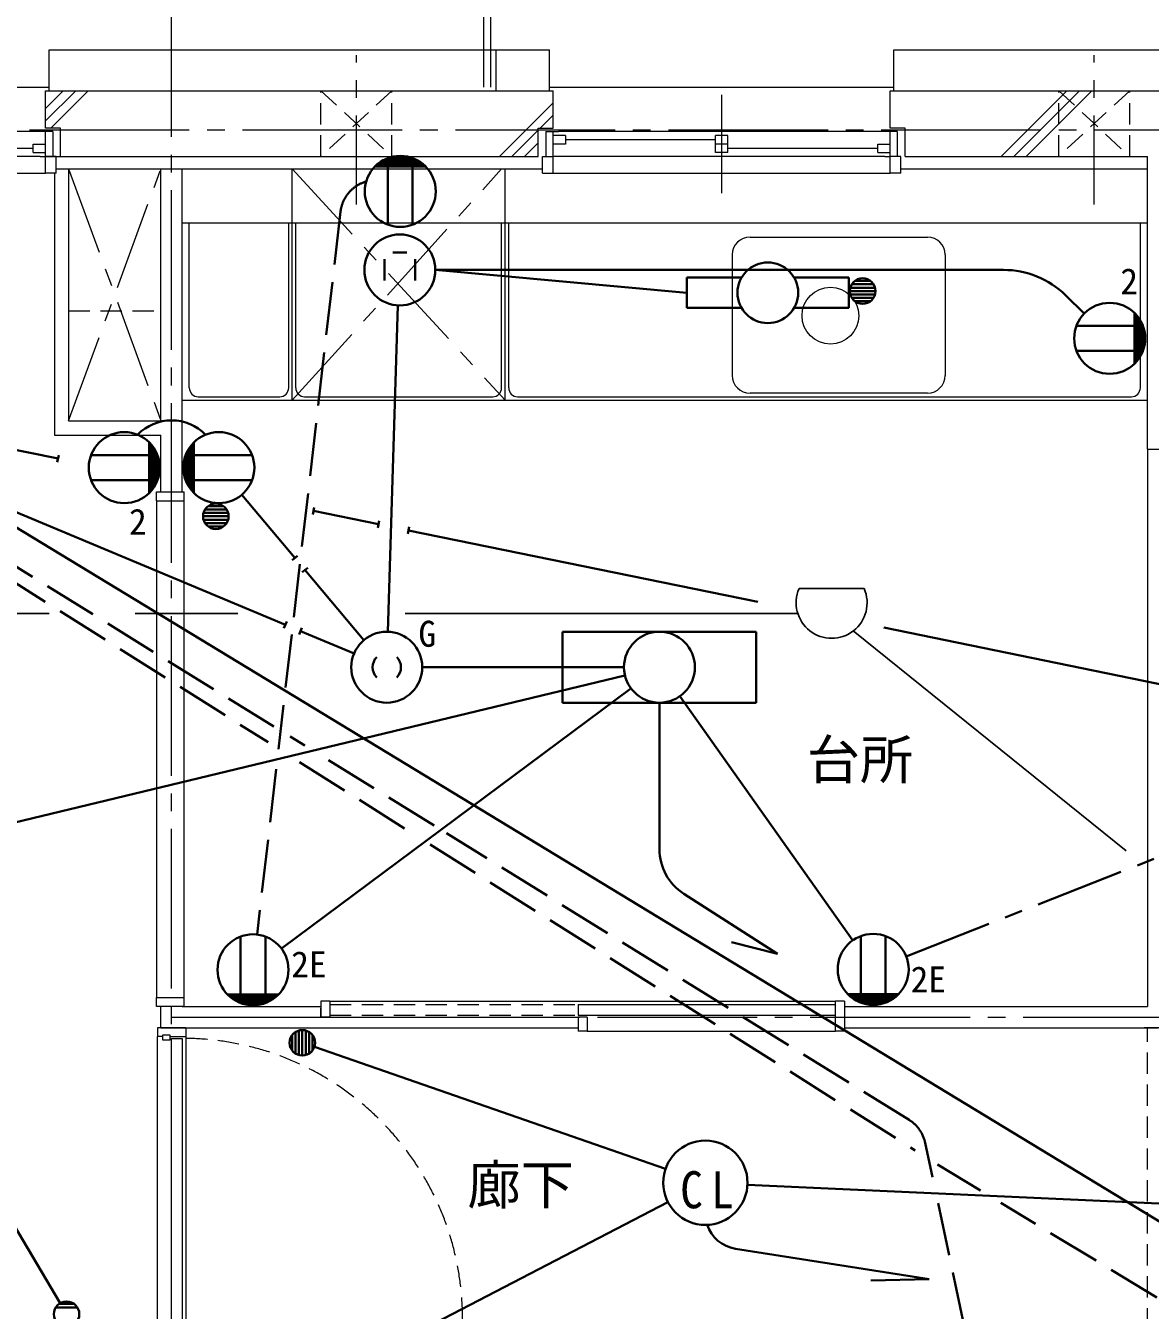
# Model space of a CAD drawing. Units: millimetres at full size, sheet at 1:50; details may follow other scales. Extents: x -9674 to 9699, y -6794 to 6791.
# Drawn here: x -1304 to 1866, y -56 to 3564 of the extents above; entities that cross this region are included whole.
import ezdxf
from ezdxf.enums import TextEntityAlignment as Align

# ---------------------------------------------------------------- set-up
doc = ezdxf.new("R2010")
doc.units = ezdxf.units.MM
doc.header["$LTSCALE"] = 50
for name, pattern in [('CHAIN1', [8, 5, -1, 1, -1]), ('CHAIN2', [12, 9, -1, 1, -1]), ('DASHED1', [1.8, 1.2, -0.6]), ('DASHED3', [4, 3, -1])]:
    doc.linetypes.add(name, pattern=pattern)
for name, color, linetype, lineweight in [('1-0_芯', 134, 'CHAIN2', 9), ('1-1_躯体', 134, 'Continuous', 9), ('1-2_間仕切', 134, 'Continuous', 9), ('1-3_建具', 134, 'Continuous', 9), ('1-5_設備', 134, 'Continuous', 9), ('1-6_ﾊﾞﾙｺﾆｰ・階段', 134, 'Continuous', 9), ('1-7_その他', 134, 'DASHED1', 9), ('1-8_ハッチ', 134, 'Continuous', 9), ('1-C_梁', 134, 'DASHED1', 9), ('2-0_芯', 2, 'Continuous', 35), ('2-E', 2, 'Continuous', 35), ('3-3', 1, 'Continuous', 25), ('3-E', 3, 'Continuous', 35)]:
    doc.layers.add(name, color=color, linetype=linetype, lineweight=lineweight)
doc.layers.add('1-A_文字', color=134, linetype='Continuous')
doc.styles.add('ＭＳ ゴシック', font='')
doc.styles.get('ＭＳ ゴシック').set_extended_font_data('MS Gothic')

msp = doc.modelspace()

# ---------------------------------------------------------------- linework, layer by layer
at = {"layer": '1-0_芯'}
for p, q in [((-892.5, -3949.49), (-892.5, 4520.51)), ((-8492.5, 3270.51), (8517.5, 3270.51)), ((-892.5, 770.51), (2687.5, 770.51))]:
    msp.add_line(p, q, dxfattribs=at)
at = {"layer": '1-1_躯体'}
for p, q in [((-1247.5, 3275.51), (-1247.5, 3380.51)), ((-1247.5, 3380.51), (182.5, 3380.51)), ((182.5, 3275.51), (182.5, 3380.51)), ((1132.5, 3275.51), (1132.5, 3380.51)), ((1132.5, 3380.51), (2802.5, 3380.51)), ((-1205.5, 3275.51), (-1247.5, 3275.51)), ((-1205.5, 3195.51), (-1205.5, 3275.51)), ((140.5, 3275.51), (182.5, 3275.51)), ((1174.5, 3275.51), (1132.5, 3275.51)), ((1174.5, 3195.51), (1174.5, 3275.51)), ((1174.5, 3195.51), (1857.5, 3195.51)), ((1857.5, 2370.51), (1857.5, 3195.51)), ((1857.5, 2370.51), (2307.5, 2370.51))]:
    msp.add_line(p, q, dxfattribs=at)
msp.add_lwpolyline([(-1262.5, 3195.51), (140.5, 3195.51), (140.5, 3275.51)], dxfattribs=at)
at = {"layer": '1-2_間仕切'}
for p, q in [((-1182.5, 3160.51), (-1182.5, 2450.51)), ((-922.5, 2450.51), (-922.5, 3160.51)), ((-862.5, 2250.51), (-862.5, 3160.51)), ((-1222.5, 3148.51), (-1222.5, 2410.51)), ((-1182.5, 2450.51), (-922.5, 2450.51)), ((-1222.5, 2410.51), (-922.5, 2410.51)), ((-922.5, 2250.51), (-922.5, 2410.51)), ((1857.5, 2370.51), (1857.5, 800.51)), ((-922.5, 740.51), (-922.5, 800.51)), ((-862.5, 800.51), (-471.5, 800.51)), ((1003.5, 800.51), (1857.5, 800.51)), ((-446.5, 770.51), (253.5, 770.51)), ((-922.5, 740.51), (253.5, 740.51)), ((1003.5, 740.51), (1887.5, 740.51)), ((1904.5, 740.51), (1848.5, 740.51))]:
    msp.add_line(p, q, dxfattribs=at)
at = {"layer": '1-3_建具'}
for p, q in [((-1237.5, 3380.51), (-1237.5, 3495.51)), ((172.5, 3380.51), (172.5, 3495.51)), ((1142.5, 3380.51), (1142.5, 3495.51)), ((-2617.5, 3390.51), (-1237.5, 3390.51)), ((172.5, 3390.51), (1142.5, 3390.51)), ((657.5, 3368.99), (657.5, 3092.03)), ((-1262.5, 3265.51), (-2592.5, 3265.51)), ((-1227.5, 3265.51), (-1262.5, 3265.51)), ((-1247.5, 3195.51), (-1247.5, 3265.51)), ((-1227.5, 3265.51), (-1227.5, 3195.51)), ((162.5, 3265.51), (197.5, 3265.51)), ((162.5, 3265.51), (162.5, 3195.51)), ((182.5, 3195.51), (182.5, 3265.51)), ((1117.5, 3265.51), (197.5, 3265.51)), ((1152.5, 3265.51), (1117.5, 3265.51)), ((1132.5, 3195.51), (1132.5, 3265.51)), ((1152.5, 3265.51), (1152.5, 3195.51)), ((-1282.5, 3206.51), (-1282.5, 3230.51)), ((-1282.5, 3230.51), (-1247.5, 3230.51)), ((217.5, 3254.51), (182.5, 3254.51)), ((217.5, 3230.51), (182.5, 3230.51)), ((217.5, 3254.51), (217.5, 3230.51)), ((640, 3242.51), (217.5, 3242.51)), ((675, 3254.51), (640, 3254.51)), ((675, 3230.51), (640, 3230.51)), ((675, 3206.51), (675, 3254.51)), ((1097.5, 3206.51), (1097.5, 3230.51)), ((1097.5, 3230.51), (1132.5, 3230.51)), ((-1262.5, 3195.51), (-2592.5, 3195.51)), ((-1910, 3218.51), (-1282.5, 3218.51)), ((-1282.5, 3206.51), (-1247.5, 3206.51)), ((-1262.5, 3195.51), (-1247.5, 3195.51)), ((-1217.5, 3195.51), (-1247.5, 3195.51)), ((-1247.5, 3148.51), (-1247.5, 3195.51)), ((-1217.5, 3148.51), (-1217.5, 3195.51)), ((152.5, 3195.51), (182.5, 3195.51)), ((152.5, 3148.51), (152.5, 3195.51)), ((182.5, 3148.51), (182.5, 3195.51)), ((197.5, 3195.51), (182.5, 3195.51)), ((1117.5, 3195.51), (197.5, 3195.51)), ((675, 3218.51), (1097.5, 3218.51)), ((1097.5, 3206.51), (1132.5, 3206.51)), ((1117.5, 3195.51), (1132.5, 3195.51)), ((1162.5, 3195.51), (1132.5, 3195.51)), ((1132.5, 3148.51), (1132.5, 3195.51)), ((1162.5, 3148.51), (1162.5, 3195.51)), ((-2607.5, 3148.51), (-1247.5, 3148.51)), ((-1217.5, 3148.51), (-1247.5, 3148.51)), ((152.5, 3148.51), (182.5, 3148.51)), ((182.5, 3148.51), (1132.5, 3148.51)), ((1162.5, 3148.51), (1132.5, 3148.51)), ((-935, 2250.51), (-857, 2250.51)), ((-935, 2225.51), (-935, 2250.51)), ((-857, 2225.51), (-857, 2250.51)), ((-935, 2225.51), (-857, 2225.51)), ((-935, 2225.51), (-935, 825.51)), ((-857, 825.51), (-857, 2225.51)), ((-935, 825.51), (-857, 825.51)), ((-935, 800.51), (-935, 825.51)), ((-857, 800.51), (-935, 800.51)), ((-857, 800.51), (-857, 825.51)), ((-446.5, 815.51), (-471.5, 815.51)), ((-446.5, 815.51), (-446.5, 770.51)), ((-446.5, 815.51), (978.5, 815.51)), ((253.5, 805.51), (253.5, 775.51)), ((253.5, 805.51), (978.5, 805.51)), ((1003.5, 815.51), (978.5, 815.51)), ((978.5, 775.51), (978.5, 815.51)), ((978.5, 775.51), (978.5, 805.51)), ((978.5, 775.51), (978.5, 805.51)), ((1003.5, 815.51), (1003.5, 730.51)), ((253.5, 775.51), (978.5, 775.51)), ((253.5, 770.51), (253.5, 730.51)), ((278.5, 770.51), (253.5, 770.51)), ((978.5, 730.51), (978.5, 795.51)), ((-852.5, 740.51), (-932.5, 740.51)), ((-932.5, 740.51), (-932.5, 715.51)), ((-852.5, 740.51), (-852.5, 715.51)), ((278.5, 730.51), (253.5, 730.51)), ((1003.5, 730.51), (978.5, 730.51)), ((-917.5, 715.51), (-932.5, 715.51)), ((-932.5, -84.49), (-932.5, 715.51)), ((-917.5, 705.51), (-917.5, 720.51)), ((-917.5, 720.51), (-897.5, 720.51)), ((-897.5, 705.51), (-917.5, 705.51)), ((-897.5, 720.51), (-897.5, 705.51)), ((-892.5, 710.51), (-862.5, 710.51)), ((-892.5, -79.49), (-892.5, 710.51)), ((-862.5, 710.51), (-862.5, -79.49))]:
    msp.add_line(p, q, dxfattribs=at)
at = {"layer": '1-3_建具', "linetype": 'DASHED1'}
for p, q in [((-446.5, 805.51), (253.5, 805.51)), ((-446.5, 775.51), (253.5, 775.51))]:
    msp.add_line(p, q, dxfattribs=at)
at = {"layer": '1-3_建具'}
for points in [[(675, 3206.51), (640, 3206.51), (640, 3254.51)], [(-446.5, 815.51), (-446.5, 770.51), (-471.5, 770.51)], [(-471.5, 815.51), (-471.5, 770.51), (-471.5, 795.51)], [(278.5, 770.51), (278.5, 730.51), (978.5, 730.51)], [(-897.5, 715.51), (-852.5, 715.51), (-852.5, -84.49)]]:
    msp.add_lwpolyline(points, dxfattribs=at)
at = {"layer": '1-3_建具', "linetype": 'DASHED1'}
msp.add_arc((-862.5, -79.49), 790, 0, 90, dxfattribs=at)
at = {"layer": '1-5_設備'}
for p, q in [((-552.5, 2508.51), (-552.5, 3160.51)), ((47.5, 2508.51), (47.5, 3160.51)), ((-862.5, 3008.51), (1857.5, 3008.51)), ((-842.5, 2543.51), (-842.5, 3008.51)), ((-562.5, 2543.51), (-562.5, 3008.51)), ((-542.5, 2543.51), (-542.5, 3008.51)), ((37.5, 2543.51), (37.5, 3008.51)), ((57.5, 2543.51), (57.5, 3008.51)), ((1837.5, 2543.51), (1837.5, 3008.51)), ((737.5, 2968.51), (1237.5, 2968.51)), ((687.5, 2918.51), (687.5, 2578.51)), ((1287.5, 2918.51), (1287.5, 2578.51)), ((-862.5, 2508.51), (1857.5, 2508.51)), ((-817.5, 2518.51), (-587.5, 2518.51)), ((-517.5, 2518.51), (12.5, 2518.51)), ((82.5, 2518.51), (1812.5, 2518.51)), ((1237.5, 2528.51), (737.5, 2528.51))]:
    msp.add_line(p, q, dxfattribs=at)
at = {"layer": '1-5_設備', "linetype": 'CHAIN1'}
for p, q in [((-552.5, 2508.51), (37.5, 3160.51)), ((-552.5, 3160.51), (47.5, 2508.51))]:
    msp.add_line(p, q, dxfattribs=at)
at = {"layer": '1-5_設備'}
msp.add_circle((964.13, 2746.88), 80, dxfattribs=at)
for centre, radius, start, end in [((737.5, 2918.51), 50, 90, 180), ((1237.5, 2918.51), 50, 0, 90), ((737.5, 2578.51), 50, 180, 270), ((1237.5, 2578.51), 50, 270, 0), ((-817.5, 2543.51), 25, 180, 270), ((-587.5, 2543.51), 25, 270, 0), ((-517.5, 2543.51), 25, 180, 270), ((12.5, 2543.51), 25, 270, 0), ((82.5, 2543.51), 25, 180, 270), ((1812.5, 2543.51), 25, 270, 0)]:
    msp.add_arc(centre, radius, start, end, dxfattribs=at)
at = {"layer": '1-6_ﾊﾞﾙｺﾆｰ・階段'}
for p, q in [((-12.5, 3390.51), (-12.5, 6066.13)), ((7.5, 3390.51), (7.5, 6066.13)), ((-1237.5, 3495.51), (172.5, 3495.51)), ((22.5, 3380.51), (22.5, 3495.51)), ((1142.5, 3495.51), (2792.5, 3495.51))]:
    msp.add_line(p, q, dxfattribs=at)
at = {"layer": '1-7_その他', "linetype": 'CHAIN1'}
for p, q in [((-371.6, 3060.51), (-371.6, 3480.51)), ((1707.5, 3060.51), (1707.5, 3480.51)), ((-1182.5, 3160.51), (-922.5, 2450.51)), ((-1182.5, 2450.51), (-922.5, 3160.51))]:
    msp.add_line(p, q, dxfattribs=at)
at = {"layer": '1-7_その他'}
for p, q in [((-471.6, 3380.51), (-271.78, 3195.51)), ((-471.6, 3195.51), (-471.6, 3380.51)), ((-271.6, 3380.51), (-471.6, 3195.51)), ((-271.6, 3195.51), (-271.6, 3380.51)), ((1607.5, 3195.51), (1607.5, 3380.51)), ((1807.5, 3380.51), (1607.5, 3195.51)), ((1607.5, 3380.51), (1807.32, 3195.51)), ((1807.5, 3195.51), (1807.5, 3380.51))]:
    msp.add_line(p, q, dxfattribs=at)
at = {"layer": '1-8_ハッチ'}
for p, q in [((-1247.5, 3295.71), (-1162.7, 3380.51)), ((-1247.5, 3331.07), (-1198.06, 3380.51)), ((-1232.35, 3275.51), (-1127.35, 3380.51)), ((1445.37, 3195.51), (1630.37, 3380.51)), ((1480.73, 3195.51), (1665.73, 3380.51)), ((1516.08, 3195.51), (1701.08, 3380.51)), ((31.16, 3195.51), (182.5, 3346.85)), ((146.51, 3275.51), (182.5, 3311.5)), ((66.51, 3195.51), (140.5, 3269.5)), ((181.87, 3275.51), (182.5, 3276.14)), ((101.87, 3195.51), (140.5, 3234.14)), ((-1217.5, 3160.51), (152.5, 3160.51)), ((1162.5, 3160.51), (1857.5, 3160.51))]:
    msp.add_line(p, q, dxfattribs=at)
at = {"layer": '1-C_梁'}
for p, q in [((-1182.5, 2760.51), (-922.5, 2760.51)), ((1857.5, -109.49), (1857.5, 740.51))]:
    msp.add_line(p, q, dxfattribs=at)
at = {"layer": '2-0_芯'}
for p, q in [((-289.57, 3188.13), (-206.64, 3188.13)), ((-283.1, 3190.81), (-283.1, 3003.42)), ((-272.42, 3194.13), (-223.78, 3194.13)), ((-213.1, 3190.81), (-213.1, 3003.42)), ((-319.52, 3167.13), (-176.69, 3167.13)), ((-316.45, 3170.13), (-179.76, 3170.13)), ((-309.41, 3176.13), (-186.79, 3176.13)), ((-300.78, 3182.13), (-195.42, 3182.13)), ((-149.65, 2875.82), (559.71, 2811.43)), ((1451.87, 2875.82), (-149.24, 2875.82)), ((1020.2, 2825.72), (1089.6, 2825.72)), ((1024.44, 2835.32), (1085.36, 2835.32)), ((1033.29, 2844.93), (1076.5, 2844.93)), ((1018.89, 2816.12), (1090.91, 2816.12)), ((1020.2, 2806.52), (1089.6, 2806.52)), ((1024.44, 2796.92), (1085.36, 2796.92)), ((1033.29, 2787.31), (1076.5, 2787.31)), ((1626.58, 2804.63), (1679.55, 2752.88)), ((-254.88, 2775.98), (-283.02, 1856.23)), ((1821.1, 2611.57), (1821.1, 2754.4)), ((1824.1, 2614.64), (1824.1, 2751.32)), ((1657.39, 2717.98), (1844.78, 2717.98)), ((1830.1, 2621.67), (1830.1, 2744.29)), ((1836.1, 2630.3), (1836.1, 2735.66)), ((1842.1, 2641.52), (1842.1, 2724.45)), ((1848.1, 2658.66), (1848.1, 2707.3)), ((1657.39, 2647.98), (1844.78, 2647.98)), ((-2037.42, 2489.41), (-571.85, 1875.91)), ((-955.71, 2247.28), (-955.71, 2390.11)), ((-829.29, 2247.28), (-829.29, 2390.11)), ((-1119.42, 2353.69), (-932.03, 2353.69)), ((-952.71, 2250.35), (-952.71, 2387.03)), ((-946.71, 2257.38), (-946.71, 2380)), ((-940.71, 2266.01), (-940.71, 2371.37)), ((-934.71, 2277.23), (-934.71, 2360.16)), ((-665.58, 2353.69), (-852.97, 2353.69)), ((-850.29, 2277.23), (-850.29, 2360.16)), ((-844.29, 2266.01), (-844.29, 2371.37)), ((-838.29, 2257.38), (-838.29, 2380)), ((-832.29, 2250.35), (-832.29, 2387.03)), ((-928.71, 2294.37), (-928.71, 2343.01)), ((-856.29, 2294.37), (-856.29, 2343.01)), ((-1119.42, 2283.69), (-932.03, 2283.69)), ((-665.58, 2283.69), (-852.97, 2283.69)), ((-789.35, 2210.4), (-746.14, 2210.4)), ((-694.88, 2242.16), (-545.03, 2064.05)), ((-803.75, 2181.6), (-731.74, 2181.6)), ((-802.45, 2191.2), (-733.04, 2191.2)), ((-802.45, 2171.99), (-733.04, 2171.99)), ((-798.2, 2200.8), (-737.29, 2200.8)), ((-798.2, 2162.39), (-737.29, 2162.39)), ((-789.35, 2152.79), (-746.14, 2152.79)), ((-537.38, 2070.49), (-552.68, 2057.61)), ((-508.92, 2036.67), (-524.23, 2023.79)), ((-516.57, 2030.23), (-350.46, 1832.79)), ((-567.99, 1885.13), (-575.72, 1866.68)), ((-525.45, 1867.32), (-533.18, 1848.88)), ((-529.31, 1858.1), (-378.32, 1794.89)), ((209.3, 1656.28), (209.3, 1856.27)), ((755.28, 1856.27), (209.3, 1856.27)), ((755.28, 1656.28), (755.28, 1856.27)), ((-186.08, 1756.28), (382.29, 1756.28)), ((-1827.78, 1200.46), (385.07, 1732.89)), ((-582.8, 963.44), (402.07, 1696.57)), ((540.04, 1674.65), (1026.86, 986.5)), ((755.28, 1656.28), (209.3, 1656.28)), ((482.29, 1243.92), (482.29, 1656.28)), ((-1874.05, 1091.03), (-1206.69, -35.95)), ((551.26, 1117.69), (814.63, 948.62)), ((-698.03, 810.02), (-698.03, 997.41)), ((-628.03, 810.02), (-628.03, 997.41)), ((814.63, 948.62), (685.15, 981.86)), ((1049.62, 811.15), (1049.62, 998.54)), ((1119.62, 811.15), (1119.62, 998.54)), ((-591.62, 833.7), (-734.45, 833.7)), ((1156.04, 834.83), (1013.21, 834.83)), ((-594.69, 830.7), (-731.37, 830.7)), ((-601.72, 824.7), (-724.34, 824.7)), ((-610.35, 818.7), (-715.71, 818.7)), ((-621.57, 812.7), (-704.5, 812.7)), ((-638.71, 806.7), (-687.35, 806.7)), ((1152.96, 831.83), (1016.28, 831.83)), ((1145.93, 825.83), (1023.31, 825.83)), ((1137.3, 819.83), (1031.94, 819.83)), ((1126.09, 813.83), (1043.16, 813.83)), ((1108.94, 807.83), (1060.3, 807.83)), ((-543.26, 728.44), (-543.26, 667.52)), ((-533.66, 732.68), (-533.66, 663.27)), ((-524.06, 733.99), (-524.06, 661.97)), ((-514.46, 732.68), (-514.46, 663.27)), ((-504.85, 728.44), (-504.85, 667.52)), ((-552.86, 719.58), (-552.86, 676.37)), ((-495.25, 719.58), (-495.25, 676.37)), ((499.55, 342.57), (-490.04, 686.17)), ((4392.6, 131.46), (730.41, 298.2)), ((506.32, 248.92), (-264.7, -150.99)), ((696.26, 117.62), (1242.11, 32)), ((1242.11, 32), (1078.11, 27.84)), ((-1218.91, -47.55), (-1157.99, -47.55)), ((-1210.05, -37.95), (-1166.85, -37.95))]:
    msp.add_line(p, q, dxfattribs=at)
at = {"layer": '2-0_芯', "linetype": 'CHAIN1'}
msp.add_line((1177.69, 941.48), (1940.11, 1241.51), dxfattribs=at)
at = {"layer": '2-0_芯'}
for centre, radius in [((-248.1, 3097.12), 100.02), ((-249.23, 2875.82), 100), ((1054.9, 2816.12), 36.01), ((1751.09, 2682.98), 100.02), ((-1025.73, 2318.69), 100.02), ((-759.27, 2318.69), 100.02), ((-767.74, 2181.6), 36.01), ((-286.08, 1756.28), 100), ((482.29, 1756.28), 100), ((-663.03, 903.71), 100.02), ((1084.62, 904.85), 100.02), ((-524.06, 697.98), 36.01), ((-1188.45, -66.75), 36.01)]:
    msp.add_circle(centre, radius, dxfattribs=at)
for centre, radius, start, end in [((1451.87, 2625.82), 250, 45.66414, 90), ((-892.5, 2318.69), 133.23, 44.0953, 135.53862), ((-286, 1756.28), 40.08, 134.60825, 225.39172), ((-286.16, 1756.28), 40.08, 314.60825, 45.39172), ((632.29, 1243.92), 150, 180, 237.30273), ((711.76, 216.41), 100, 198.34253, 261.08507)]:
    msp.add_arc(centre, radius, start, end, dxfattribs=at)
at = {"layer": '2-E', "linetype": 'DASHED3'}
for p, q in [((-416.21, 3040.15), (-591.26, 1524.93)), ((-597.73, 1468.91), (-651.55, 1003.07))]:
    msp.add_line(p, q, dxfattribs=at)
at = {"layer": '2-E'}
for p, q in [((-292.3, 2845.82), (-292.3, 2905.82)), ((-229.23, 2925.15), (-269.23, 2925.15)), ((-206.16, 2845.82), (-206.16, 2905.82)), ((559.71, 2768.67), (559.71, 2854.19)), ((559.71, 2854.19), (713.7, 2854.19)), ((861.81, 2854.19), (1015.8, 2854.19)), ((1015.8, 2854.19), (1015.8, 2768.67)), ((713.7, 2768.67), (559.71, 2768.67)), ((1015.8, 2768.67), (861.81, 2768.67))]:
    msp.add_line(p, q, dxfattribs=at)
for centre, radius in [((787.75, 2811.43), 85.52), ((611.76, 303.61), 118.77)]:
    msp.add_circle(centre, radius, dxfattribs=at)
at = {"layer": '2-E', "linetype": 'DASHED3'}
msp.add_arc((-316.87, 3028.67), 100, 105.85842, 173.40986, dxfattribs=at)
at = {"layer": '3-3'}
for p, q in [((875.78, 1977.86), (1059.15, 1977.86)), ((-1237.4, 1907.84), (-1329.21, 1907.84)), ((-706.06, 1907.84), (-994.98, 1907.84)), ((872.05, 1907.84), (-234.5, 1907.84)), ((1797.3, 1238.68), (1028.51, 1858.62))]:
    msp.add_line(p, q, dxfattribs=at)
msp.add_arc((967.47, 1937.86), 100.03, 156.4305, 23.56947, dxfattribs=at)
at = {"layer": '3-E'}
for p, q in [((-1212.48, 2343.97), (-2037.46, 2512.79)), ((-1214.49, 2334.18), (-1210.48, 2353.77)), ((-1461.18, 2229.75), (2507.34, -179.44)), ((-494.29, 2186.8), (-490.28, 2206.39)), ((-309.43, 2159.18), (-492.29, 2196.6)), ((-311.44, 2149.38), (-307.43, 2168.98)), ((-226.88, 2132.08), (-222.87, 2151.67)), ((759.93, 1940.35), (-224.87, 2141.87)), ((3857.3, 1306.52), (1114.75, 1867.74))]:
    msp.add_line(p, q, dxfattribs=at)
at = {"layer": '3-E', "linetype": 'DASHED3'}
for p, q in [((-604.07, 1589.45), (-2039.31, 2478.47)), ((-2052.17, 2447.59), (-620.52, 1544.74)), ((-517.36, 1535.75), (-558.11, 1560.98)), ((-532.07, 1488.96), (-193.9, 1275.7)), ((-152.61, 1309.81), (-470.8, 1506.9)), ((1185.97, 480.66), (-117.73, 1288.21)), ((-163.95, 1256.81), (1202.94, 394.79)), ((1386.75, 281.85), (1266, 355.03)), ((1267.39, 246.14), (1553.06, -1095.28)), ((6330.95, -2714.55), (1444.01, 247.15))]:
    msp.add_line(p, q, dxfattribs=at)
at = {"layer": '3-E', "linetype": 'CHAIN1'}
msp.add_line((1231.12, 416.48), (1251.81, 319.3), dxfattribs=at)
at = {"layer": '3-E', "linetype": 'DASHED3'}
msp.add_arc((1133.31, 395.65), 100, 12.02186, 58.22504, dxfattribs=at)

# ---------------------------------------------------------------- texts
at = {"layer": '1-A_文字', "style": 'ＭＳ ゴシック'}
for s, p in [('台所', (897.45, 1408.01)), ('廊下', (-58.92, 209.93))]:
    msp.add_text(s, height=110, dxfattribs=at).set_placement(p, align=Align.BOTTOM_LEFT)
at = {"layer": '2-0_芯', "color": 7, "style": 'ＭＳ ゴシック'}
for s, p in [('2', (1780.96, 2785.03)), ('2', (-1012.34, 2107.6)), ('2E', (-555.22, 860.54)), ('2E', (1190.19, 818.04))]:
    msp.add_text(s, height=73.31, dxfattribs=at).set_placement(p, align=Align.BOTTOM_LEFT)
at = {"layer": '2-E', "color": 7, "style": 'ＭＳ ゴシック'}
msp.add_text('G', height=73.31, dxfattribs=at).set_placement((-196.91, 1791.96), align=Align.BOTTOM_LEFT)
at = {"layer": '2-E', "color": 7, "insert": (540.67, 230.01), "char_height": 104.5, "attachment_point": 7, "style": 'ＭＳ ゴシック'}
msp.add_mtext('\\T1.36;\\W0.9;CL', dxfattribs=at)

doc.saveas('drawing.dxf')
